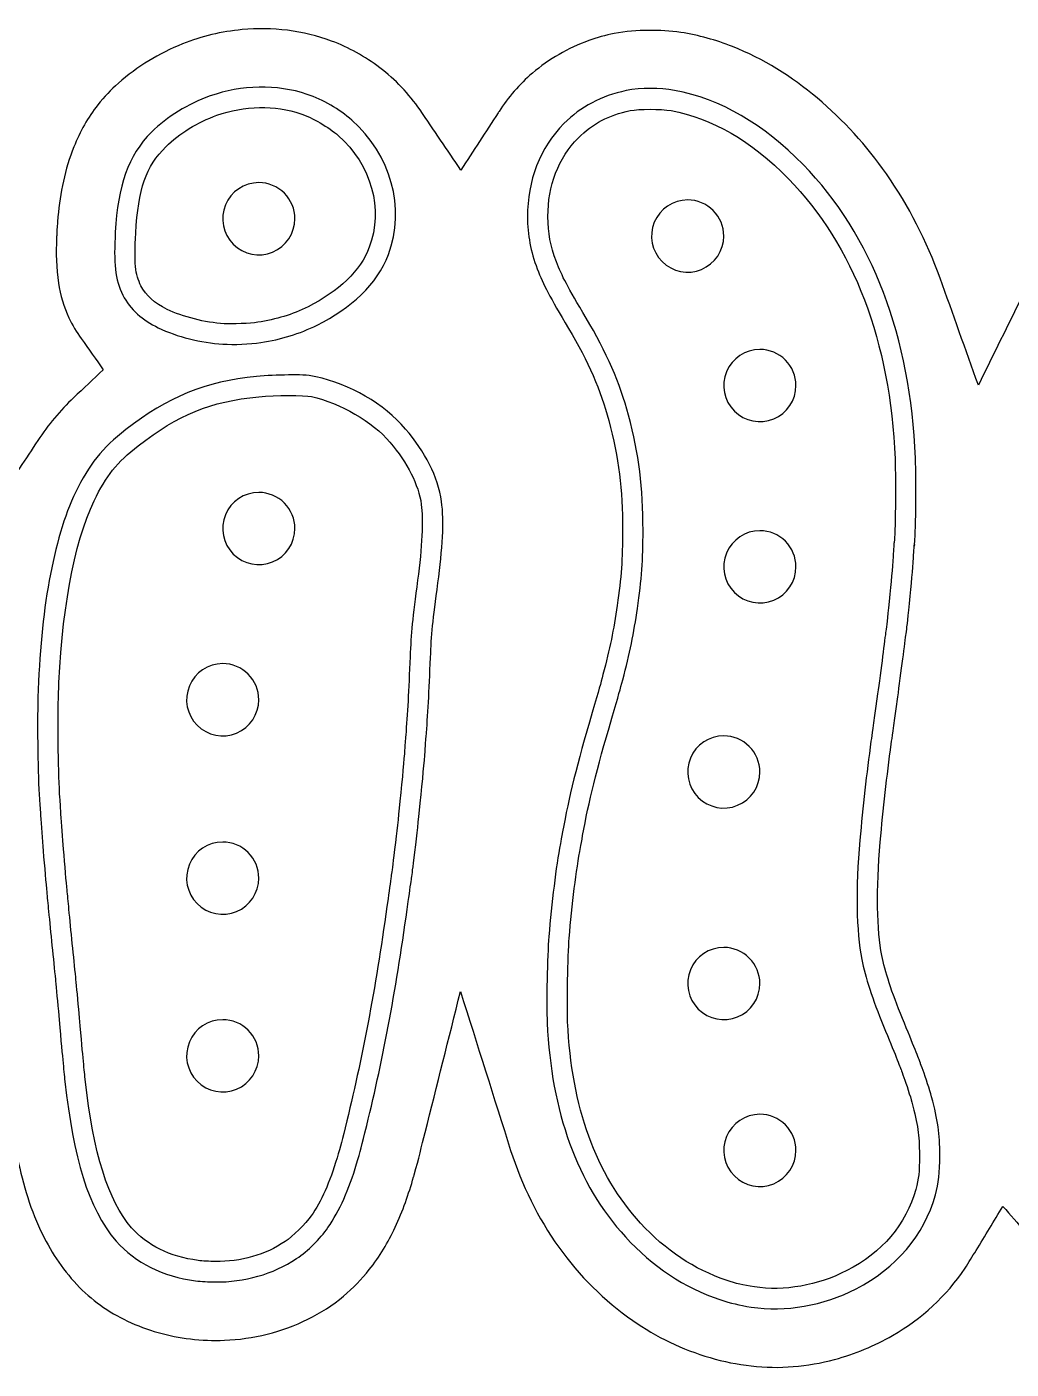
# Model space of a CAD drawing. Extents: x -7 to 363, y -7 to 111.
# Drawn here: x 175.5 to 261.4, y -7 to 110 of the extents above; entities that cross this region are included whole.
import ezdxf

# ---------------------------------------------------------------- set-up
doc = ezdxf.new("R2010")
doc.units = 0
doc.layers.get('0').update_dxf_attribs({"linetype": 'CONTINUOUS'})
doc.layers.add('Layer_2', color=7, linetype='CONTINUOUS')
doc.layers.add('Text', color=7, linetype='CONTINUOUS')

msp = doc.modelspace()

# ---------------------------------------------------------------- linework, layer by layer
at = {"color": 7}
for points in [[(195.74219, 104.773805)], [(232.00586, 104.47693)], [(198.3203, 79.666383)]]:
    msp.add_lwpolyline(points, close=True, dxfattribs=at)
msp.add_lwpolyline([(253.45898, 19.631227), (253.45898, 19.633227)], dxfattribs=at)
for points in [[(194.265663, 109.788834), (192.485111, 109.624516), (190.729094, 109.200856), (189.068841, 108.536968)], [(202.078643, 108.79487), (199.596773, 109.724775), (196.899699, 110.031885), (194.265663, 109.788834)], [(226.731777, 109.453159), (225.97699, 109.295722), (225.232805, 109.086454), (224.506724, 108.827048)], [(229.744202, 109.716), (228.735262, 109.718274), (227.721358, 109.660037), (226.731777, 109.453159)], [(232.554607, 109.547472), (231.625065, 109.688287), (230.683106, 109.719897), (229.744202, 109.716)], [(237.056114, 108.311242), (235.60493, 108.880273), (234.094808, 109.303907), (232.554607, 109.547472)], [(189.068841, 108.536968), (187.025455, 107.726449), (185.111458, 106.576742), (183.469391, 105.112227)], [(206.271369, 106.469591), (204.994002, 107.438656), (203.579624, 108.229657), (202.078643, 108.79487)], [(224.506724, 108.827048), (222.716081, 108.187018), (221.037131, 107.228048), (219.593228, 105.988938)], [(244.442598, 103.826434), (242.230844, 105.687596), (239.752048, 107.253394), (237.056114, 108.311242)], [(209.795313, 102.787709), (208.819042, 104.185978), (207.633834, 105.441881), (206.271369, 106.469591)], [(219.593228, 105.988938), (218.466938, 105.023541), (217.483448, 103.892432), (216.681195, 102.644785)], [(183.469391, 105.112227), (182.827293, 104.539432), (182.222796, 103.921852), (181.691919, 103.243769)], [(195.74219, 104.773805), (194.30238, 104.747138), (192.85196, 104.490276), (191.47266, 104.000367)], [(199.95508, 104.144899), (198.61381, 104.59644), (197.18271, 104.800485), (195.74219, 104.773805)], [(227.76953, 104.467164), (225.61333, 104.015617), (223.82239, 103.080559), (222.33203, 101.590211)], [(232.00586, 104.47693), (230.68318, 104.712), (229.1193, 104.749829), (227.76953, 104.467164)], [(243.20508, 98.031617), (239.78059, 101.532169), (236.00435, 103.765715), (232.00586, 104.47693)], [(181.691919, 103.243769), (180.812998, 102.129365), (180.114162, 100.878304), (179.587506, 99.561736)], [(191.47266, 104.000367), (189.55827, 103.320415), (187.7359, 102.210575), (186.36328, 100.846071)], [(203.83398, 101.887086), (202.74981, 102.845224), (201.31547, 103.686918), (199.95508, 104.144899)], [(250.476482, 97.211274), (248.761009, 99.663482), (246.731646, 101.897812), (244.442598, 103.826434)], [(207.03125, 90.172242), (208.56531, 94.24789), (207.23189, 98.884224), (203.83398, 101.887086)], [(213.364695, 97.53457), (212.174655, 99.285451), (210.988005, 101.03864), (209.795313, 102.787709)], [(216.610655, 102.535912), (215.528713, 100.868771), (214.446719, 99.201658), (213.364695, 97.53457)], [(216.681195, 102.644785), (216.663444, 102.617002), (216.633194, 102.570768), (216.610655, 102.535912)], [(186.36328, 100.846071), (184.31352, 98.808426), (183.42841, 96.176699), (183.20312, 92.137086)], [(222.33203, 101.590211), (220.2503, 99.508483), (219.14972, 96.583356), (219.16602, 93.474977)], [(179.587506, 99.561736), (178.808933, 97.61989), (178.388307, 95.549976), (178.196114, 93.471448)], [(253.0137, 72.422292), (252.59473, 82.957119), (249.26625, 91.83579), (243.20508, 98.031617)], [(255.166528, 88.120534), (253.994373, 91.331538), (252.439621, 94.409924), (250.476482, 97.211274)], [(178.196114, 93.471448), (178.157789, 93.054927), (178.129348, 92.637547), (178.107098, 92.219873)], [(219.16602, 93.474977), (219.17502, 91.848623), (219.4365, 90.464424), (220.02344, 88.916383)], [(178.079728, 91.610466), (178.028483, 90.30175), (178.040697, 88.983933), (178.24409, 87.687387)], [(178.084011, 91.715102), (178.082751, 91.683904), (178.07998, 91.612124), (178.079728, 91.610466)], [(178.087791, 91.812877), (178.088421, 91.817085), (178.084956, 91.741646), (178.084011, 91.715102)], [(178.102248, 92.124361), (178.096767, 92.020563), (178.092478, 91.916711), (178.087791, 91.812877)], [(178.107098, 92.219873), (178.107728, 92.231985), (178.103571, 92.149901), (178.102248, 92.124361)], [(183.20312, 92.137086), (183.0541, 89.465181), (183.16912, 87.971469), (183.85352, 86.635133)], [(200.80469, 84.017946), (203.77818, 85.484355), (206.05285, 87.572897), (207.03125, 90.172242)], [(220.02344, 88.916383), (220.54527, 87.540022), (221.11153, 86.471817), (222.75586, 83.721071)], [(258.508182, 78.765127), (257.394119, 81.883537), (256.282872, 85.00295), (255.166528, 88.120534)], [(178.24409, 87.687387), (178.407199, 86.637596), (178.706468, 85.606858), (179.158496, 84.644425)], [(262.384247, 86.672027), (261.091881, 84.036572), (259.800258, 81.400734), (258.508182, 78.765127)], [(183.85352, 86.635133), (184.49468, 85.383199), (185.60718, 84.437409), (186.94727, 83.787477)], [(179.158496, 84.644425), (179.453979, 84.008484), (179.820959, 83.407747), (180.2323, 82.840455)], [(186.94727, 83.787477), (188.60287, 82.984501), (190.6609, 82.476359), (192.5918, 82.359742)], [(195.90039, 82.500368), (197.6872, 82.775878), (199.27066, 83.261427), (200.80469, 84.017946)], [(222.75586, 83.721071), (224.45914, 80.8717), (225.58558, 78.274276), (226.25977, 75.709352)], [(180.2323, 82.840455), (180.872722, 81.936836), (181.512363, 81.032662), (182.152495, 80.128836)], [(192.5918, 82.359742), (193.55953, 82.301292), (194.94124, 82.352442), (195.90039, 82.500368)], [(182.152495, 80.128836), (181.289883, 79.314288), (180.425104, 78.502045), (179.562888, 77.687082)], [(198.32031, 79.666383), (197.38505, 79.664383), (196.36816, 79.625793), (195.53516, 79.541383)], [(200.70702, 79.517946), (199.91075, 79.694057), (199.25557, 79.668398), (198.3203, 79.666383)], [(195.53516, 79.541383), (191.0391, 79.08579), (187.80718, 77.770064), (184.11133, 74.898805)], [(208.52343, 74.955446), (206.64303, 77.161726), (203.66174, 78.864451), (200.70702, 79.517946)], [(179.562888, 77.687082), (178.377844, 76.575838), (177.334667, 75.315662), (176.448016, 73.954998)], [(211.66601, 68.631227), (211.36067, 70.812126), (210.21763, 72.967629), (208.52343, 74.955446)], [(226.25977, 75.709352), (227.13367, 72.38456), (227.46607, 69.750532), (227.46484, 66.115602)], [(176.448016, 73.954998), (175.380455, 72.354363), (174.312894, 70.75373), (173.245326, 69.1531)], [(184.11133, 74.898805), (182.10502, 73.340134), (180.86242, 71.791158), (179.75, 69.467164)], [(253.0469, 68.160574), (253.0625, 69.684205), (253.0559, 71.369735), (253.0137, 72.422292)], [(179.75, 69.467164), (177.75317, 65.295574), (176.67511, 59.024675), (176.45508, 51.535524)], [(211.3496, 61.529664), (211.74684, 64.472705), (211.90707, 66.909433), (211.66601, 68.631227)], [(253.0059, 66.113699), (253.0245, 66.682697), (253.0391, 67.398758), (253.0469, 68.160574)], [(227.46484, 66.115602), (227.46399, 63.59536), (227.35047, 62.019904), (226.99609, 59.564821)], [(252.9747, 65.373464), (252.9874, 65.582296), (252.9967, 65.8292), (253.0059, 66.113699)], [(252.8418, 63.742602), (252.8598, 64.04557), (252.8801, 64.336647), (252.8965, 64.553149)], [(252.8965, 64.553149), (252.9045, 64.6614), (252.9127, 64.752242), (252.918, 64.809008)], [(252.9024, 64.744558), (252.9737, 65.080388), (252.962, 65.165905), (252.9747, 65.373464)], [(252.918, 64.809008), (252.923, 64.864188), (252.9557, 64.99583), (252.9024, 64.744558)], [(252.49219, 59.725024), (252.684, 61.56738), (252.77401, 62.602458), (252.8418, 63.742602)], [(210.70311, 55.017946), (210.78241, 56.977314), (210.91446, 58.305946), (211.3496, 61.529664)], [(252.20117, 57.088305), (252.26997, 57.599044), (252.32176, 58.088134), (252.49219, 59.725024)], [(226.99609, 59.564821), (226.69145, 57.454347), (226.34964, 55.795013), (225.75195, 53.529664)], [(251.91602, 54.896899), (252.03784, 55.8463), (252.16827, 56.843915), (252.20117, 57.088305)], [(210.3203, 48.113649), (210.46469, 49.909551), (210.58388, 52.071002), (210.70311, 55.017946)], [(251.47461, 51.600024), (251.5946, 52.460807), (251.79258, 53.934923), (251.91602, 54.896899)], [(225.75195, 53.529664), (225.54385, 52.740905), (225.41551, 52.284003), (224.81641, 50.238649)], [(176.45508, 51.535524), (176.38138, 49.026217), (176.44148, 44.710301), (176.58789, 42.678102)], [(250.9043, 47.480883), (250.9967, 48.158778), (251.03646, 48.456566), (251.47461, 51.600024)], [(224.81641, 50.238649), (223.46095, 45.611027), (222.77857, 42.87206), (222.22656, 39.816774)], [(210.2266, 46.846071), (210.2463, 47.141703), (210.2892, 47.726351), (210.3203, 48.113649)], [(209.81254, 42.312868), (210.02448, 44.415247), (210.1685, 45.973248), (210.2266, 46.846071)], [(249.94336, 38.932055), (250.20176, 41.826409), (250.5255, 44.7005), (250.9043, 47.480883)], [(176.58789, 42.678102), (176.61989, 42.233747), (176.66629, 41.578223), (176.68559, 41.252321)], [(209.33793, 38.057008), (209.55238, 39.818032), (209.63748, 40.576247), (209.81254, 42.312868)], [(176.68559, 41.252321), (176.73349, 40.44441), (176.82772, 39.128849), (176.90824, 38.156618)], [(222.22656, 39.816774), (222.15566, 39.424314), (222.06728, 38.95224), (222.03711, 38.793336)], [(222.03711, 38.793336), (221.65658, 36.788603), (221.26715, 33.616945), (221.0293, 30.699586)], [(250.08203, 29.043383), (249.66384, 31.161626), (249.57762, 34.835355), (249.94336, 38.932055)], [(176.90824, 38.156618), (177.02241, 36.778174), (177.1571, 35.22913), (177.22074, 34.572633)], [(209.04887, 35.773805), (209.11197, 36.198818), (209.15251, 36.534438), (209.33793, 38.057008)], [(208.76566, 33.746461), (208.88879, 34.642843), (209.02062, 35.583638), (209.04887, 35.773805)], [(177.22074, 34.572633), (177.25384, 34.231012), (177.32559, 33.476459), (177.3809, 32.902711)], [(177.3809, 32.902711), (177.55332, 31.114218), (177.80136, 28.654574), (177.98051, 26.935914)], [(205.13676, 14.199586), (206.61038, 20.216549), (207.7535, 26.377551), (208.76566, 33.746461)], [(221.0293, 30.699586), (220.89007, 28.99185), (220.80798, 24.839615), (220.88477, 23.166383)], [(251.88086, 23.547289), (250.93737, 25.847356), (250.35335, 27.669138), (250.08203, 29.043383)], [(177.98051, 26.935914), (178.01081, 26.644645), (178.12854, 25.368436), (178.23246, 24.193727)], [(210.239152, 13.61064), (211.267072, 17.704548), (212.294929, 21.798469), (213.322773, 25.892396)], [(213.322773, 25.892396), (214.780956, 21.273967), (216.236815, 16.654795), (217.697027, 12.037008)], [(178.23246, 24.193727), (178.61094, 19.91562), (178.68065, 19.170758), (178.80473, 18.053102)], [(252.98633, 20.834399), (252.72652, 21.476591), (252.35616, 22.388607), (251.88086, 23.547289)], [(220.88477, 23.166383), (221.24046, 15.414159), (223.47632, 9.119907), (227.71875, 4.484742)], [(253.29297, 20.07268), (253.21867, 20.260324), (253.11623, 20.513303), (252.98633, 20.834399)], [(253.45898, 19.633227), (253.38368, 19.869338), (253.36728, 19.885036), (253.29297, 20.07268)], [(253.68164, 19.012086), (253.57684, 19.296795), (253.43966, 19.691807), (253.45898, 19.631227)], [(254.42383, 16.719118), (254.26456, 17.312866), (253.91187, 18.386642), (253.68164, 19.012086)], [(178.80473, 18.053102), (179.54363, 11.397346), (180.80168, 6.995832), (183.27543, 4.12927)], [(255.14062, 11.627321), (255.13862, 13.509817), (254.97854, 14.651171), (254.42383, 16.719118)], [(204.25785, 10.867555), (204.58139, 11.961521), (204.69337, 12.389217), (205.13676, 14.199586)], [(209.313641, 10.022367), (209.648281, 11.211587), (209.9356, 12.413293), (210.239152, 13.61064)], [(174.58665, 11.790269), (175.044335, 9.479704), (175.679989, 7.189548), (176.68324, 5.052082)], [(217.697027, 12.037008), (218.670992, 9.032495), (220.061603, 6.152589), (221.905942, 3.583851)], [(201.7559, 5.307008), (202.78433, 6.766093), (203.59524, 8.627165), (204.25785, 10.867555)], [(254.75781, 8.156618), (255.05292, 9.222039), (255.14244, 10.045097), (255.14062, 11.627321)], [(207.624656, 5.335105), (208.285923, 6.74787), (208.797101, 8.226117), (209.228701, 9.723646)], [(209.228701, 9.723646), (209.227126, 9.719173), (209.248247, 9.792126), (209.255448, 9.817619)], [(209.255448, 9.817619), (209.266012, 9.85454), (209.276576, 9.891454), (209.28714, 9.928374)], [(209.28714, 9.928374), (209.286006, 9.923587), (209.306428, 9.996905), (209.313641, 10.022367)], [(247.83789, -0.04065), (251.29363, 1.72701), (253.77744, 4.617135), (254.75781, 8.156618)], [(258.302314, 3.301042), (259.08415, 4.585956), (259.865967, 5.870882), (260.647784, 7.155802)], [(260.647784, 7.155802), (261.942878, 5.67908), (263.234916, 4.199668), (264.532315, 2.724968)], [(176.68324, 5.052082), (177.488699, 3.333288), (178.541595, 1.724658), (179.839864, 0.337191)], [(199.00785, 2.59998), (200.04744, 3.29083), (201.03963, 4.29081), (201.7559, 5.307008)], [(205.364176, 1.635107), (206.268264, 2.767986), (207.010571, 4.023998), (207.624656, 5.335105)], [(183.27543, 4.12927), (184.93423, 2.20706), (187.37965, 1.04911), (190.19145, 0.66638)], [(221.905942, 3.583851), (223.676144, 1.113755), (225.855652, -1.068513), (228.353667, -2.802305)], [(227.71875, 4.484742), (230.06246, 1.92406), (232.87084, 0.04283), (235.94336, -0.97424)], [(191.9102, 0.55896), (194.48907, 0.53676), (196.94488, 1.22904), (199.00785, 2.59998)], [(257.345199, 1.76018), (257.6829, 2.262017), (257.985205, 2.786241), (258.302314, 3.301042)], [(203.111325, -0.675799), (203.935537, 0.018161), (204.688969, 0.795688), (205.364176, 1.635107)], [(251.027744, -4.101442), (253.537627, -2.655864), (255.733715, -0.650759), (257.345199, 1.76018)], [(179.839864, 0.337191), (181.093885, -0.993544), (182.612038, -2.066674), (184.263838, -2.846488)], [(190.19145, 0.66638), (190.70832, 0.59608), (191.34859, 0.56381), (191.9102, 0.55896)], [(200.00269, -2.695304), (201.111185, -2.143784), (202.164995, -1.475866), (203.111325, -0.675799)], [(235.94336, -0.97424), (236.92776, -1.3001), (237.58844, -1.4576), (238.69336, -1.63049)], [(238.69336, -1.63049), (241.69059, -2.0995), (244.98083, -1.50206), (247.83789, -0.04065)], [(184.263838, -2.846488), (185.991923, -3.66515), (187.858864, -4.177444), (189.754971, -4.409789)], [(192.717575, -4.521444), (195.237254, -4.429972), (197.74376, -3.821052), (200.00269, -2.695304)], [(228.353667, -2.802305), (230.411056, -4.227612), (232.689401, -5.342374), (235.094545, -6.041556)], [(189.754971, -4.409789), (190.737573, -4.524726), (191.729209, -4.553691), (192.717575, -4.521444)], [(245.96753, -6.194284), (247.734771, -5.717878), (249.439611, -5.011092), (251.027744, -4.101442)], [(235.094545, -6.041556), (236.27128, -6.381418), (237.475984, -6.625291), (238.69255, -6.767568)], [(238.69255, -6.767568), (241.124939, -7.044096), (243.60609, -6.832319), (245.96753, -6.194284)]]:
    msp.add_open_spline(points, degree=3, dxfattribs=at)
at = {"layer": 'Layer_2', "color": 7}
for points in [[(195.724172, 96.446578)], [(233.142251, 94.934736)], [(239.441591, 81.895102)], [(195.724172, 69.422409)], [(239.441591, 66.083759)], [(192.574502, 54.492973)], [(236.291921, 48.193633)], [(192.574502, 38.933604)], [(236.291921, 29.736567)], [(192.574502, 23.437227)], [(239.441591, 15.185092)]]:
    msp.add_lwpolyline(points, close=True, dxfattribs=at)
for points in [[(195.724172, 96.446578), (194.450249, 96.446578), (193.301765, 95.679185), (192.814256, 94.502234)], [(197.951325, 95.524061), (197.360647, 96.114739), (196.559516, 96.446578), (195.724172, 96.446578)], [(198.873842, 93.296908), (198.873842, 94.132252), (198.542003, 94.933383), (197.951325, 95.524061)], [(233.142251, 94.934736), (231.868329, 94.934736), (230.719845, 94.167344), (230.232336, 92.990393)], [(235.369404, 94.012219), (234.778727, 94.602897), (233.977596, 94.934736), (233.142251, 94.934736)], [(192.814256, 94.502234), (192.326747, 93.325283), (192.596219, 91.970554), (193.497019, 91.069755)], [(236.291921, 91.785066), (236.291921, 92.620411), (235.960082, 93.421542), (235.369404, 94.012219)], [(196.929498, 90.386992), (198.106449, 90.874501), (198.873842, 92.022985), (198.873842, 93.296908)], [(230.232336, 92.990393), (229.744827, 91.813442), (230.014299, 90.458712), (230.915098, 89.557913)], [(234.347578, 88.875151), (235.524529, 89.36266), (236.291921, 90.511144), (236.291921, 91.785066)], [(193.497019, 91.069755), (194.397818, 90.168955), (195.752547, 89.899483), (196.929498, 90.386992)], [(230.915098, 89.557913), (231.815898, 88.657114), (233.170627, 88.387641), (234.347578, 88.875151)], [(239.441591, 81.895102), (238.167669, 81.895102), (237.019185, 81.12771), (236.531676, 79.950759)], [(241.668744, 80.972585), (241.078067, 81.563263), (240.276936, 81.895102), (239.441591, 81.895102)], [(242.591261, 78.745432), (242.591261, 79.580777), (242.259422, 80.381908), (241.668744, 80.972585)], [(236.531676, 79.950759), (236.044167, 78.773808), (236.313639, 77.419079), (237.214438, 76.518279)], [(240.646918, 75.835517), (241.823869, 76.323026), (242.591261, 77.47151), (242.591261, 78.745432)], [(237.214438, 76.518279), (238.115238, 75.61748), (239.469967, 75.348008), (240.646918, 75.835517)], [(195.724172, 69.422409), (194.450249, 69.422409), (193.301765, 68.655017), (192.814256, 67.478066)], [(197.951325, 68.499892), (197.360647, 69.09057), (196.559516, 69.422409), (195.724172, 69.422409)], [(198.873842, 66.272739), (198.873842, 67.108084), (198.542003, 67.909215), (197.951325, 68.499892)], [(192.814256, 67.478066), (192.326747, 66.301115), (192.596219, 64.946385), (193.497019, 64.045586)], [(196.929498, 63.362824), (198.106449, 63.850333), (198.873842, 64.998817), (198.873842, 66.272739)], [(239.441591, 66.083759), (238.167669, 66.083759), (237.019185, 65.316367), (236.531676, 64.139416)], [(241.668744, 65.161242), (241.078067, 65.75192), (240.276936, 66.083759), (239.441591, 66.083759)], [(242.591261, 62.934089), (242.591261, 63.769433), (242.259422, 64.570564), (241.668744, 65.161242)], [(193.497019, 64.045586), (194.397818, 63.144787), (195.752547, 62.875314), (196.929498, 63.362824)], [(236.531676, 64.139416), (236.044167, 62.962465), (236.313639, 61.607735), (237.214438, 60.706936)], [(240.646918, 60.024173), (241.823869, 60.511682), (242.591261, 61.660166), (242.591261, 62.934089)], [(237.214438, 60.706936), (238.115238, 59.806137), (239.469967, 59.536664), (240.646918, 60.024173)], [(192.574502, 54.492973), (191.300579, 54.492973), (190.152095, 53.725581), (189.664586, 52.54863)], [(194.801655, 53.570456), (194.210977, 54.161134), (193.409846, 54.492973), (192.574502, 54.492973)], [(195.724172, 51.343303), (195.724172, 52.178648), (195.392333, 52.979779), (194.801655, 53.570456)], [(189.664586, 52.54863), (189.177077, 51.371679), (189.446549, 50.01695), (190.347349, 49.11615)], [(193.779828, 48.433388), (194.956779, 48.920897), (195.724172, 50.069381), (195.724172, 51.343303)], [(190.347349, 49.11615), (191.248148, 48.215351), (192.602877, 47.945879), (193.779828, 48.433388)], [(236.291921, 48.193633), (235.017999, 48.193633), (233.869515, 47.426241), (233.382006, 46.24929)], [(238.519074, 47.271116), (237.928397, 47.861794), (237.127266, 48.193633), (236.291921, 48.193633)], [(239.441591, 45.043963), (239.441591, 45.879308), (239.109752, 46.680439), (238.519074, 47.271116)], [(233.382006, 46.24929), (232.894497, 45.072339), (233.163969, 43.71761), (234.064768, 42.81681)], [(237.497248, 42.134048), (238.674199, 42.621557), (239.441591, 43.770041), (239.441591, 45.043963)], [(234.064768, 42.81681), (234.965568, 41.916011), (236.320297, 41.646539), (237.497248, 42.134048)], [(192.574502, 38.933604), (191.300579, 38.933604), (190.152095, 38.166211), (189.664586, 36.98926)], [(194.801655, 38.011087), (194.210977, 38.601764), (193.409846, 38.933604), (192.574502, 38.933604)], [(195.724172, 35.783934), (195.724172, 36.619278), (195.392333, 37.420409), (194.801655, 38.011087)], [(189.664586, 36.98926), (189.177077, 35.812309), (189.446549, 34.45758), (190.347349, 33.556781)], [(193.779828, 32.874018), (194.956779, 33.361527), (195.724172, 34.510011), (195.724172, 35.783934)], [(190.347349, 33.556781), (191.248148, 32.655981), (192.602877, 32.386509), (193.779828, 32.874018)], [(236.291921, 29.736567), (235.017999, 29.736567), (233.869515, 28.969175), (233.382006, 27.792224)], [(238.519074, 28.81405), (237.928397, 29.404728), (237.127266, 29.736567), (236.291921, 29.736567)], [(239.441591, 26.586897), (239.441591, 27.422242), (239.109752, 28.223373), (238.519074, 28.81405)], [(233.382006, 27.792224), (232.894497, 26.615273), (233.163969, 25.260543), (234.064768, 24.359744)], [(237.497248, 23.676982), (238.674199, 24.164491), (239.441591, 25.312975), (239.441591, 26.586897)], [(192.574502, 23.437227), (191.300579, 23.437227), (190.152095, 22.669835), (189.664586, 21.492884)], [(194.801655, 22.51471), (194.210977, 23.105388), (193.409846, 23.437227), (192.574502, 23.437227)], [(234.064768, 24.359744), (234.965568, 23.458945), (236.320297, 23.189472), (237.497248, 23.676982)], [(195.724172, 20.287557), (195.724172, 21.122902), (195.392333, 21.924033), (194.801655, 22.51471)], [(189.664586, 21.492884), (189.177077, 20.315933), (189.446549, 18.961203), (190.347349, 18.060404)], [(193.779828, 17.377642), (194.956779, 17.865151), (195.724172, 19.013635), (195.724172, 20.287557)], [(190.347349, 18.060404), (191.248148, 17.159605), (192.602877, 16.890132), (193.779828, 17.377642)], [(239.441591, 15.185092), (238.167669, 15.185092), (237.019185, 14.417699), (236.531676, 13.240748)], [(241.668744, 14.262575), (241.078067, 14.853253), (240.276936, 15.185092), (239.441591, 15.185092)], [(242.591261, 12.035422), (242.591261, 12.870766), (242.259422, 13.671897), (241.668744, 14.262575)], [(236.531676, 13.240748), (236.044167, 12.063797), (236.313639, 10.709068), (237.214438, 9.808269)], [(240.646918, 9.125506), (241.823869, 9.613015), (242.591261, 10.761499), (242.591261, 12.035422)], [(237.214438, 9.808269), (238.115238, 8.907469), (239.469967, 8.637997), (240.646918, 9.125506)]]:
    msp.add_open_spline(points, degree=3, dxfattribs=at)
at = {"layer": 'Text', "color": 7}
for points in [[(192.700211, 84.138352)], [(190.432449, 2.43485)]]:
    msp.add_lwpolyline(points, close=True, dxfattribs=at)
msp.add_lwpolyline([(238.968788, 0.131206), (238.968788, 0.13108)], dxfattribs=at)
for points in [[(192.070277, 102.320726), (194.452203, 103.16675), (197.129359, 103.216331), (199.387137, 102.456243)], [(187.620972, 99.580933), (188.76097, 100.714199), (190.415327, 101.732918), (192.070277, 102.320726)], [(199.387137, 102.456243), (200.384562, 102.120458), (201.835779, 101.274316), (202.65315, 100.551967)], [(223.593989, 100.328895), (224.873057, 101.607958), (226.229696, 102.323013), (228.133942, 102.721797)], [(228.133942, 102.721797), (228.883035, 102.878669), (230.810777, 102.8786), (231.693063, 102.721797)], [(231.693063, 102.721797), (235.249633, 102.089188), (238.697709, 100.089641), (241.930379, 96.785159)], [(184.983847, 92.036521), (185.199354, 95.900748), (185.88122, 97.851469), (187.620972, 99.580933)], [(202.65315, 100.551967), (205.549593, 97.992265), (206.619032, 94.142073), (205.361545, 90.801238)], [(220.949318, 93.485363), (220.935252, 96.169501), (221.880443, 98.615356), (223.593989, 100.328895)], [(241.930379, 96.785159), (247.624774, 90.964258), (250.827239, 82.552725), (251.232923, 72.351293)], [(221.690832, 89.548292), (221.156365, 90.957952), (220.957016, 92.016394), (220.949318, 93.485363)], [(185.441167, 87.447331), (184.939317, 88.427221), (184.838805, 89.435829), (184.983847, 92.036521)], [(205.361545, 90.801238), (204.603318, 88.78683), (202.699519, 86.940564), (200.01583, 85.617071)], [(224.286583, 84.634825), (222.652679, 87.368136), (222.173601, 88.274973), (221.690832, 89.548292)], [(187.723739, 85.392268), (186.636782, 85.919438), (185.87019, 86.609623), (185.441167, 87.447331)], [(200.01583, 85.617071), (198.639217, 84.938182), (197.267359, 84.514294), (195.629398, 84.261736)], [(192.700211, 84.138352), (191.032644, 84.239065), (189.094614, 84.727388), (187.723739, 85.392268)], [(227.984736, 76.162246), (227.261452, 78.914008), (226.057491, 81.672314), (224.286583, 84.634825)], [(195.629398, 84.261736), (195.014677, 84.16695), (193.372231, 84.097765), (192.700211, 84.138352)], [(185.20583, 73.491186), (188.735205, 76.233108), (191.445301, 77.336319), (195.714257, 77.768899)], [(195.714257, 77.768899), (197.184245, 77.917853), (199.668144, 77.922823), (200.3224, 77.778121)], [(200.3224, 77.778121), (202.831251, 77.22324), (205.638407, 75.591031), (207.165562, 73.799203)], [(229.247924, 66.114839), (229.249184, 69.86392), (228.890663, 72.715627), (227.984736, 76.162246)], [(207.165562, 73.799203), (208.694305, 72.005517), (209.660435, 70.091514), (209.899696, 68.38258)], [(181.358886, 68.697545), (182.39863, 70.869707), (183.337698, 72.039861), (185.20583, 73.491186)], [(251.232923, 72.351293), (251.310865, 70.391343), (251.261698, 65.595202), (251.158717, 65.112699)], [(178.238558, 51.482582), (178.45416, 58.821007), (179.565105, 64.950152), (181.358886, 68.697545)], [(209.899696, 68.38258), (210.084595, 67.061934), (209.967515, 64.625743), (209.581825, 61.768298)], [(228.761955, 59.311579), (229.124602, 61.823934), (229.247055, 63.538192), (229.247924, 66.114839)], [(251.158717, 65.112699), (251.143271, 65.040314), (251.10029, 64.47085), (251.063219, 63.847217)], [(251.063219, 63.847217), (250.997195, 62.73673), (250.91039, 61.741904), (250.719678, 59.910146)], [(209.581825, 61.768298), (209.144216, 58.526255), (209.00325, 57.099725), (208.921982, 55.091025)], [(250.719678, 59.910146), (250.549363, 58.274314), (250.497506, 57.807296), (250.432907, 57.327426)], [(227.477192, 53.075257), (228.087277, 55.387615), (228.448979, 57.143341), (228.761955, 59.311579)], [(250.432907, 57.327426), (250.39792, 57.06758), (250.269269, 56.075438), (250.147011, 55.122666)], [(208.921982, 55.091025), (208.803277, 52.157052), (208.684617, 50.01648), (208.543096, 48.256268)], [(250.147011, 55.122666), (250.024747, 54.169887), (249.827918, 52.695847), (249.709604, 51.847018)], [(226.526565, 49.736619), (227.126445, 51.784641), (227.265893, 52.27439), (227.477192, 53.075257)], [(249.709604, 51.847018), (249.271422, 48.703344), (249.229241, 48.399496), (249.136792, 47.720962)], [(178.368155, 42.807358), (178.233172, 44.681462), (178.167634, 49.068568), (178.238558, 51.482582)], [(223.980466, 39.500229), (224.520068, 42.486841), (225.178878, 45.135531), (226.526565, 49.736619)], [(208.543096, 48.256268), (208.511063, 47.857834), (208.467869, 47.27672), (208.447119, 46.964909)], [(208.447119, 46.964909), (208.392756, 46.148143), (208.25034, 44.586549), (208.039237, 42.492391)], [(249.136792, 47.720962), (248.75407, 44.911784), (248.428413, 42.011921), (248.167632, 39.090904)], [(178.464459, 41.358516), (178.443929, 41.704979), (178.400596, 42.356961), (178.368155, 42.807358)], [(208.039237, 42.492391), (207.864745, 40.761445), (207.783093, 40.028253), (207.569199, 38.271852)], [(178.685081, 38.303348), (178.605974, 39.258492), (178.510791, 40.576579), (178.464459, 41.358516)], [(223.789798, 38.460844), (223.82268, 38.634076), (223.908484, 39.101802), (223.980466, 39.500229)], [(248.167632, 39.090904), (247.792059, 34.88406), (247.851273, 31.129786), (248.331554, 28.697031)], [(178.995644, 34.744234), (178.934724, 35.372637), (178.798759, 36.930854), (178.685081, 38.303348)], [(207.569199, 38.271852), (207.38379, 36.74937), (207.34401, 36.436992), (207.284387, 36.035592)], [(222.805891, 30.555204), (223.039238, 33.417347), (223.432984, 36.58109), (223.789798, 38.460844)], [(207.284387, 36.035592), (207.250937, 35.810397), (207.122336, 34.889119), (206.998605, 33.988319)], [(179.156908, 33.074915), (179.101801, 33.64658), (179.029233, 34.397776), (178.995644, 34.744234)], [(206.998605, 33.988319), (205.992814, 26.665778), (204.862265, 20.573642), (203.404844, 14.622838)], [(179.753631, 27.122064), (179.575121, 28.83464), (179.328665, 31.293229), (179.156908, 33.074915)], [(222.666827, 23.247995), (222.600854, 24.685807), (222.684131, 29.061757), (222.805891, 30.555204)], [(248.331554, 28.697031), (248.637821, 27.145731), (249.260612, 25.234813), (250.230597, 22.870167)], [(180.008767, 24.350367), (179.904557, 25.528337), (179.789739, 26.7756), (179.753631, 27.122064)], [(180.576691, 18.25008), (180.454061, 19.354669), (180.387156, 20.073304), (180.008767, 24.350367)], [(229.035201, 5.688295), (225.12156, 9.964237), (223.009076, 15.789054), (222.666827, 23.247995)], [(250.230597, 22.870167), (251.179889, 20.555972), (251.714583, 19.235215), (251.760732, 19.090576)], [(251.760732, 19.090576), (251.788367, 19.00396), (251.89967, 18.692142), (252.008075, 18.397654)], [(184.625031, 5.294939), (182.569254, 7.677148), (181.299275, 11.741236), (180.576691, 18.25008)], [(252.008075, 18.397654), (252.202813, 17.868617), (252.586166, 16.683484), (252.700864, 16.255885)], [(252.700864, 16.255885), (253.240875, 14.242736), (253.355618, 13.433888), (253.357652, 11.625889)], [(203.404844, 14.622838), (202.96241, 12.816338), (202.867346, 12.456186), (202.54722, 11.373777)], [(202.54722, 11.373777), (201.922155, 9.260311), (201.164282, 7.561019), (200.299647, 6.334324)], [(253.357652, 11.625889), (253.359416, 10.082185), (253.309116, 9.610844), (253.038471, 8.633715)], [(253.038471, 8.633715), (252.194649, 5.587241), (250.101391, 3.119846), (247.026217, 1.546857)], [(200.299647, 6.334324), (199.810289, 5.640048), (198.674241, 4.518079), (198.021195, 4.084099)], [(190.432449, 2.43485), (187.954723, 2.772104), (185.950242, 3.759292), (184.625031, 5.294939)], [(236.504587, 0.718292), (233.746409, 1.631312), (231.194017, 3.329627), (229.035201, 5.688295)], [(198.021195, 4.084099), (196.268013, 2.91903), (194.180273, 2.32228), (191.925317, 2.341689)], [(191.925317, 2.341689), (191.450706, 2.345783), (190.778913, 2.387699), (190.432449, 2.43485)], [(247.026217, 1.546857), (244.501429, 0.255404), (241.521268, -0.268203), (238.968788, 0.131206)], [(238.968788, 0.13108), (237.905271, 0.297496), (237.443044, 0.407646), (236.504587, 0.718292)]]:
    msp.add_open_spline(points, degree=3, dxfattribs=at)

doc.saveas('drawing.dxf')
